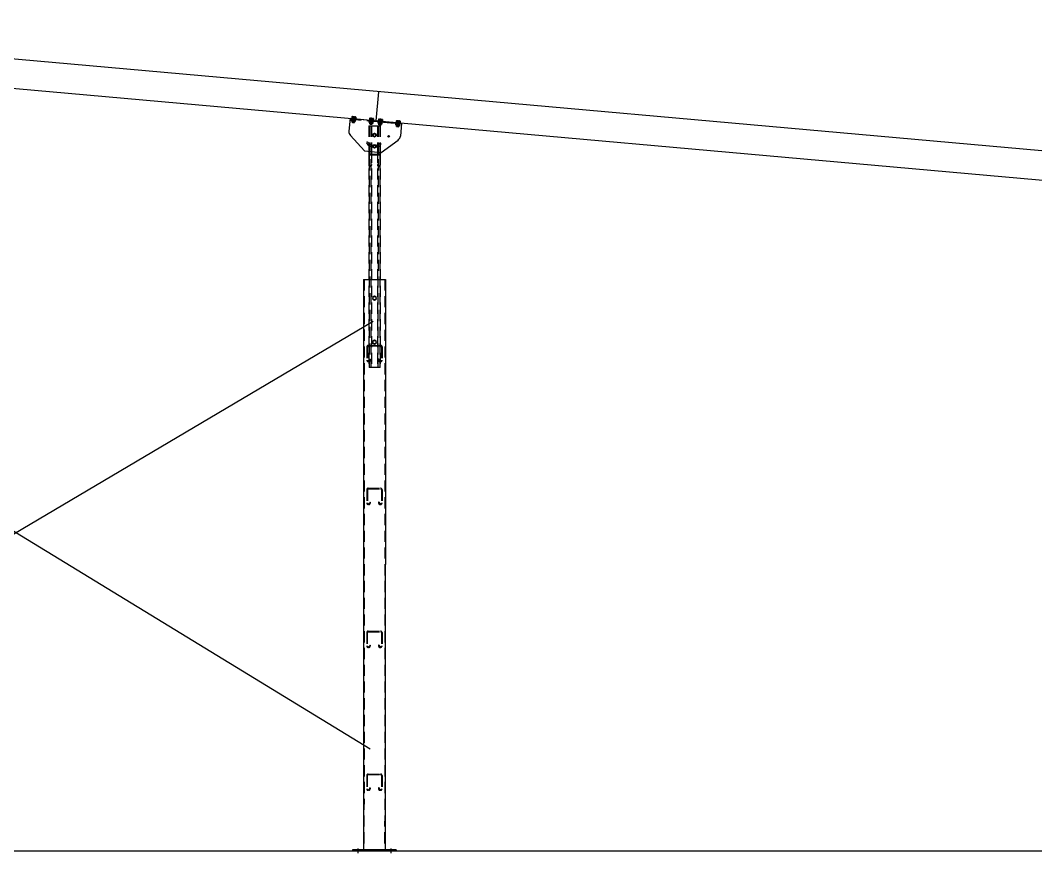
# Model space of a CAD drawing. Header units: millimetres. Extents: x -677815 to 406757, y -145898 to 39000.
# Drawn here: x 214218 to 218835, y -136423 to -132619 of the extents above; entities that cross this region are included whole.
import ezdxf

# ---------------------------------------------------------------- set-up
doc = ezdxf.new("R2010")
doc.units = ezdxf.units.MM
doc.header["$LTSCALE"] = 8
for name, pattern in [('Xref Conv Trash$0$AM_ISO02W050', [7.5, 6, -1.5]), ('Xref Conv Trash$0$CENTER', [7, 4, -1, 1, -1]), ('Xref Conv Trash$0$HIDDEN', [9.525, 6.35, -3.175])]:
    doc.linetypes.add(name, pattern=pattern)
doc.layers.add('Xref Conv Trash$0$B', color=4, linetype='Continuous')
doc.layers.add('Xref Conv Trash$0$Conv - Trash', color=1, linetype='Continuous', lineweight=25)
doc.layers.add('Xref Conv Trash$0$Hidden', color=9, linetype='Xref Conv Trash$0$AM_ISO02W050', lineweight=25)

# ---------------------------------------------------------------- blocks, each defined once
blk = doc.blocks.new('*U149')
blk.add_lwpolyline([(169.4, 9.4), (19397.5, 580.1), (19401.4, 448.2), (173.3, -122.5)], close=True)
blk = doc.blocks.new('*U190')
at = {"linetype": 'Continuous'}
for p, q in [((0, 0), (0, -59.2)), ((0, 0), (235, 0)), ((235, 0), (235, -59.2)), ((79.4, -141.4), (8.5, -78.2)), ((155.6, -141.4), (226.5, -78.2)), ((79.4, -141.4), (155.6, -141.4)), ((128.4, -724), (227.9, -714.8)), ((128.4, -724), (368.1, -3307.9)), ((227.9, -714.8), (467.6, -3298.7)), ((517.4, -3294), (318.3, -3312.5)), ((318.3, -3312.5), (318.7, -3317.5)), ((517.9, -3299), (318.7, -3317.5)), ((517.4, -3294), (517.9, -3299))]:
    blk.add_line(p, q, dxfattribs=at)
for p, q in [((6.9, 7.5), (6.9, 2)), ((6.9, 2), (25.4, 2)), ((9.2, 9), (11.5, 9)), ((11.5, 9), (11.5, 2)), ((11.5, 9), (20.8, 9)), ((20.8, 9), (20.8, 2)), ((20.8, 9), (23.1, 9)), ((25.4, 7.5), (25.4, 2)), ((88, 7.5), (88, 2)), ((88, 2), (106.5, 2)), ((90.3, 9), (92.6, 9)), ((92.6, 9), (92.6, 2)), ((92.6, 9), (101.8, 9)), ((101.8, 9), (101.8, 2)), ((101.8, 9), (104.2, 9)), ((106.5, 7.5), (106.5, 2)), ((128.5, 7.5), (128.5, 2)), ((128.5, 2), (147, 2)), ((130.8, 9), (133.2, 9)), ((133.2, 9), (133.2, 2)), ((133.2, 9), (142.4, 9)), ((142.4, 9), (142.4, 2)), ((142.4, 9), (144.7, 9)), ((147, 7.5), (147, 2)), ((209.6, 7.5), (209.6, 2)), ((209.6, 2), (228.1, 2)), ((211.9, 9), (214.2, 9)), ((214.2, 9), (214.2, 2)), ((214.2, 9), (223.5, 9)), ((223.5, 9), (223.5, 2)), ((223.5, 9), (225.8, 9)), ((228.1, 7.5), (228.1, 2)), ((121.5, -109.1), (115.5, -113.4)), ((115.5, -113.4), (116.2, -120.8)), ((116.2, -120.8), (122.9, -123.8)), ((128.2, -112.2), (121.5, -109.1)), ((122.9, -123.8), (128.9, -119.6)), ((128.9, -119.6), (128.2, -112.2))]:
    blk.add_line(p, q)
at = {"linetype": 'Xref Conv Trash$0$CENTER'}
for p, q in [((342.5, -3303.4), (344.5, -3324.9)), ((491.9, -3289.5), (493.9, -3311))]:
    blk.add_line(p, q, dxfattribs=at)
for points in [[(111.1, -69.4), (117.5, -73.1), (123.9, -69.4), (123.9, -62), (117.5, -58.3), (111.1, -62)], [(178.5, -809.5), (186.9, -813.3), (194.4, -808), (193.5, -798.8), (185.1, -794.9), (177.6, -800.3)], [(196.9, -1008.6), (205.3, -1012.5), (212.9, -1007.1), (212, -997.9), (203.6, -994.1), (196.1, -999.4)]]:
    blk.add_lwpolyline(points, close=True)
for centre, radius in [((117.5, -65.7), 8.4), ((117.5, -65.7), 6.4), ((122.2, -116.5), 8.4), ((122.2, -116.5), 6.4), ((186, -804.1), 8), ((204.5, -1003.3), 8)]:
    blk.add_circle(centre, radius)
at = {"linetype": 'Continuous'}
blk.add_circle((181.8, -65.7), 3.6, dxfattribs=at)
for centre, radius, start, end in [((9.2, 6.5), 2.53, 23.991, 156.009), ((16.1, 1.1), 7.86, 54.0166, 125.9834), ((23.1, 6.5), 2.53, 23.991, 156.009), ((90.3, 6.5), 2.53, 23.991, 156.009), ((97.2, 1.1), 7.86, 54.0166, 125.9834), ((104.2, 6.5), 2.53, 23.991, 156.009), ((130.8, 6.5), 2.53, 23.991, 156.009), ((137.8, 1.1), 7.86, 54.0166, 125.9834), ((144.7, 6.5), 2.53, 23.991, 156.009), ((211.9, 6.5), 2.53, 23.991, 156.009), ((218.8, 1.1), 7.86, 54.0166, 125.9834), ((225.8, 6.5), 2.53, 23.991, 156.009)]:
    blk.add_arc(centre, radius, start, end)
for centre, radius, start, end in [((25.4, -59.2), 25.4, 180, 228.2691), ((209.6, -59.2), 25.4, 311.7309, 0), ((88.7, -104.7), 4.4, 45, 225), ((116.3, -77.6), 43.1, 224.5473, 271.6144), ((117.5, -75.9), 36.4, 225, 270), ((117.5, -75.9), 36.4, 270, 315), ((118.7, -77.6), 43.1, 268.3856, 315.4527), ((146.3, -104.7), 4.4, 315, 135)]:
    blk.add_arc(centre, radius, start, end, dxfattribs=at)
at = {"layer": 'Xref Conv Trash$0$Hidden', "linetype": 'Xref Conv Trash$0$HIDDEN'}
for p, q in [((11.1, -17), (11.1, 2)), ((12.1, -18), (12.1, 2)), ((20.1, -18), (20.1, 2)), ((21.1, -17), (21.1, 2)), ((92.2, -17), (92.2, 2)), ((93.2, -18), (93.2, 2)), ((101.2, -18), (101.2, 2)), ((102.2, -17), (102.2, 2)), ((132.8, -17), (132.8, 2)), ((133.8, -18), (133.8, 2)), ((141.8, -18), (141.8, 2)), ((142.8, -17), (142.8, 2)), ((213.8, -17), (213.8, 2)), ((214.8, -18), (214.8, 2)), ((222.8, -18), (222.8, 2)), ((223.8, -17), (223.8, 2)), ((0, -3), (235, -3)), ((12.1, -18), (11.1, -17)), ((11.1, -17), (21.1, -17)), ((12.1, -18), (20.1, -18)), ((20.1, -18), (21.1, -17)), ((87.7, -25.6), (139.4, -20.8)), ((87.7, -25.6), (100.7, -165.8)), ((89.7, -25.4), (191.3, -1120.7)), ((92.2, -17), (102.2, -17)), ((93.2, -18), (92.2, -17)), ((93.2, -18), (101.2, -18)), ((97.6, -24.7), (199.2, -1120)), ((99.6, -24.5), (112.6, -164.6)), ((101.2, -18), (102.2, -17)), ((127.5, -21.9), (140.5, -162.1)), ((129.5, -21.7), (231.1, -1117)), ((132.8, -17), (142.8, -17)), ((133.8, -18), (132.8, -17)), ((133.8, -18), (141.8, -18)), ((137.5, -21), (239.1, -1116.3)), ((139.4, -20.8), (152.4, -161)), ((141.8, -18), (142.8, -17)), ((213.8, -17), (223.8, -17)), ((214.8, -18), (213.8, -17)), ((214.8, -18), (222.8, -18)), ((222.8, -18), (223.8, -17)), ((98.6, -143.5), (189.3, -1120.9)), ((100.1, -160), (104.3, -204.8)), ((102.1, -159.8), (106.3, -204.6)), ((104.7, -154.6), (146.5, -150.7)), ((104.8, -156.6), (146.7, -152.7)), ((110.6, -142.4), (201.2, -1119.8)), ((138.4, -139.8), (229.1, -1117.2)), ((149.9, -155.4), (154.1, -200.2)), ((150.4, -138.7), (241.1, -1116.1)), ((151.9, -155.2), (156.1, -200)), ((109.5, -207.3), (111.5, -207.2)), ((111.7, -209.2), (109.7, -209.3)), ((114, -200.9), (116, -200.7)), ((114, -200.9), (114.3, -203.9)), ((116, -200.7), (116.2, -203.7)), ((143.8, -198.1), (145.8, -198)), ((145.8, -198), (143.8, -198.1)), ((143.8, -198.1), (144.1, -201.1)), ((145.8, -198), (146.1, -200.9)), ((145.8, -198), (146.1, -200.9)), ((151.4, -203.5), (149.4, -203.7)), ((149.6, -205.6), (151.6, -205.5)), ((131.3, -723.7), (371, -3307.6)), ((224.9, -715), (464.6, -3298.9)), ((177.8, -1020.7), (233.9, -1015.5)), ((171.8, -1028), (177.3, -1088)), ((174.4, -1027.7), (180, -1087.8)), ((178.1, -1023.4), (234.1, -1018.2)), ((238.5, -1021.8), (244.1, -1081.8)), ((241.2, -1021.5), (246.7, -1081.6)), ((184.4, -1091.4), (187.1, -1091.2)), ((187.3, -1093.8), (184.6, -1094.1)), ((190.3, -1082.8), (193, -1082.5)), ((190.3, -1082.8), (190.7, -1086.8)), ((193, -1082.5), (193.4, -1086.5)), ((233, -1078.8), (230.3, -1079.1)), ((230.3, -1079.1), (233, -1078.8)), ((230.3, -1079.1), (230.7, -1083.1)), ((233, -1078.8), (233.4, -1082.8)), ((233, -1078.8), (233.4, -1082.8)), ((240.4, -1086.2), (237.8, -1086.5)), ((238, -1089.1), (240.7, -1088.9)), ((241.1, -1116.1), (189.3, -1120.9)), ((231.8, -1675.2), (237.4, -1735.2)), ((234.5, -1675), (240.1, -1735)), ((237.9, -1667.9), (293.9, -1662.7)), ((238.1, -1670.6), (294.2, -1665.4)), ((298.5, -1669), (304.1, -1729.1)), ((301.2, -1668.8), (306.8, -1728.8)), ((244.4, -1738.6), (247.1, -1738.4)), ((247.3, -1741), (244.7, -1741.3)), ((250.4, -1730), (253, -1729.8)), ((250.4, -1730), (250.7, -1734)), ((253, -1729.8), (253.4, -1733.8)), ((293.1, -1726), (290.4, -1726.3)), ((290.4, -1726.3), (293.1, -1726)), ((290.4, -1726.3), (290.8, -1730.3)), ((293.1, -1726), (293.4, -1730)), ((293.1, -1726), (293.4, -1730)), ((300.5, -1733.4), (297.8, -1733.7)), ((298.1, -1736.3), (300.7, -1736.1)), ((291.9, -2322.4), (297.4, -2382.5)), ((294.5, -2322.2), (300.1, -2382.2)), ((297.9, -2315.1), (354, -2309.9)), ((298.2, -2317.8), (354.2, -2312.6)), ((358.6, -2316.2), (364.1, -2376.3)), ((361.2, -2316), (366.8, -2376)), ((304.5, -2385.8), (307.1, -2385.6)), ((307.4, -2388.3), (304.7, -2388.5)), ((310.4, -2377.2), (313.1, -2377)), ((310.4, -2377.2), (310.8, -2381.2)), ((313.1, -2377), (313.4, -2381)), ((353.1, -2373.3), (350.4, -2373.5)), ((350.4, -2373.5), (353.1, -2373.3)), ((350.4, -2373.5), (350.8, -2377.5)), ((353.1, -2373.3), (353.5, -2377.3)), ((353.1, -2373.3), (353.5, -2377.3)), ((360.5, -2380.6), (357.8, -2380.9)), ((358.1, -2383.6), (360.8, -2383.3)), ((351.9, -2969.6), (357.5, -3029.7)), ((354.6, -2969.4), (360.1, -3029.4)), ((358, -2962.4), (414, -2957.2)), ((358.2, -2965), (414.2, -2959.8)), ((418.6, -2963.5), (424.2, -3023.5)), ((421.3, -2963.2), (426.9, -3023.2)), ((364.5, -3033.1), (367.2, -3032.8)), ((367.4, -3035.5), (364.8, -3035.7)), ((370.4, -3024.4), (373.1, -3024.2)), ((370.4, -3024.4), (370.8, -3028.4)), ((373.1, -3024.2), (373.5, -3028.2)), ((410.5, -3020.7), (413.1, -3020.5)), ((413.1, -3020.5), (410.5, -3020.7)), ((410.5, -3020.7), (410.8, -3024.7)), ((413.1, -3020.5), (413.5, -3024.5)), ((413.1, -3020.5), (413.5, -3024.5)), ((420.6, -3027.9), (417.9, -3028.1)), ((418.1, -3030.8), (420.8, -3030.5))]:
    blk.add_line(p, q, dxfattribs=at)
at = {"layer": 'Xref Conv Trash$0$Hidden', "linetype": 'Xref Conv Trash$0$CENTER'}
for p, q in [((16.1, 10.6), (16.1, -9.3)), ((97.2, -8.6), (97.2, 11.3)), ((97.2, 10.6), (97.2, -9.3)), ((137.8, -8.6), (137.8, 11.3)), ((218.8, -8.6), (218.8, 11.3))]:
    blk.add_line(p, q, dxfattribs=at)
at = {"layer": 'Xref Conv Trash$0$Hidden'}
for p, q in [((16.1, 8.6), (16.1, -11.3)), ((97.2, 8.6), (97.2, -11.3)), ((137.8, 8.6), (137.8, -11.3)), ((218.8, 8.6), (218.8, -11.3))]:
    blk.add_line(p, q, dxfattribs=at)
for points in [[(6.9, -5), (4.9, -3)], [(27.4, -3), (4.9, -3)], [(25.4, -5), (6.9, -5)], [(6.9, -10.5), (6.9, -5)], [(23.1, -12), (20.8, -12), (11.5, -12), (9.2, -12)], [(11.5, -12), (11.5, -5)], [(20.8, -12), (20.8, -5)], [(27.4, -3), (25.4, -5)], [(25.4, -10.5), (25.4, -5)], [(88, -5), (86, -3)], [(108.5, -3), (86, -3)], [(106.5, -5), (88, -5)], [(88, -10.5), (88, -5)], [(104.2, -12), (101.8, -12), (92.6, -12), (90.3, -12)], [(92.6, -12), (92.6, -5)], [(101.8, -12), (101.8, -5)], [(108.5, -3), (106.5, -5)], [(106.5, -10.5), (106.5, -5)], [(128.5, -5), (126.5, -3)], [(149, -3), (126.5, -3)], [(147, -5), (128.5, -5)], [(128.5, -10.5), (128.5, -5)], [(144.7, -12), (142.4, -12), (133.2, -12), (130.8, -12)], [(133.2, -12), (133.2, -5)], [(142.4, -12), (142.4, -5)], [(149, -3), (147, -5)], [(147, -10.5), (147, -5)], [(209.6, -5), (207.6, -3)], [(230.1, -3), (207.6, -3)], [(228.1, -5), (209.6, -5)], [(209.6, -10.5), (209.6, -5)], [(225.8, -12), (223.5, -12), (214.2, -12), (211.9, -12)], [(214.2, -12), (214.2, -5)], [(223.5, -12), (223.5, -5)], [(230.1, -3), (228.1, -5)], [(228.1, -10.5), (228.1, -5)]]:
    blk.add_lwpolyline(points, dxfattribs=at)
for centre, radius, start, end in [((9.2, -9.5), 2.53, 203.991, 336.009), ((16.1, -4.1), 7.86, 234.0166, 305.9834), ((23.1, -9.5), 2.53, 203.991, 336.009), ((90.3, -9.5), 2.53, 203.991, 336.009), ((97.2, -4.1), 7.86, 234.0166, 305.9834), ((104.2, -9.5), 2.53, 203.991, 336.009), ((130.8, -9.5), 2.53, 203.991, 336.009), ((137.8, -4.1), 7.86, 234.0166, 305.9834), ((144.7, -9.5), 2.53, 203.991, 336.009), ((211.9, -9.5), 2.53, 203.991, 336.009), ((218.8, -4.1), 7.86, 234.0166, 305.9834), ((225.8, -9.5), 2.53, 203.991, 336.009)]:
    blk.add_arc(centre, radius, start, end, dxfattribs=at)
at = {"layer": 'Xref Conv Trash$0$Hidden', "linetype": 'Xref Conv Trash$0$HIDDEN'}
for centre, radius, start, end in [((105.1, -159.6), 5, 95.3, 185.3), ((105.1, -159.6), 3, 95.3, 185.3), ((146.9, -155.7), 5, 5.3, 95.3), ((146.9, -155.7), 3, 5.3, 95.3), ((109.3, -204.4), 5, 185.3, 275.3), ((109.3, -204.4), 5, 185.3, 275.3), ((109.3, -204.4), 3, 185.3, 275.3), ((111.3, -204.2), 3, 275.3, 5.3), ((111.3, -204.2), 5, 275.3, 5.3), ((149.1, -200.7), 5, 185.3, 275.3), ((149.1, -200.7), 3, 185.3, 275.3), ((151.1, -200.5), 3, 275.3, 5.3), ((151.1, -200.5), 5, 275.3, 5.3), ((234.5, -1022.2), 6.7, 5.3, 95.3), ((178.4, -1027.4), 6.7, 95.3, 185.3), ((178.4, -1027.4), 4.02, 95.3, 185.3), ((234.5, -1022.2), 4.02, 5.3, 95.3), ((184, -1087.4), 6.7, 185.3, 275.3), ((184, -1087.4), 6.7, 185.3, 275.3), ((184, -1087.4), 4.02, 185.3, 275.3), ((186.7, -1087.2), 4.02, 275.3, 5.3), ((186.7, -1087.2), 6.7, 275.3, 5.3), ((237.4, -1082.5), 6.7, 185.3, 275.3), ((237.4, -1082.5), 4.02, 185.3, 275.3), ((240.1, -1082.2), 4.02, 275.3, 5.3), ((240.1, -1082.2), 6.7, 275.3, 5.3), ((238.5, -1674.6), 6.7, 95.3, 185.3), ((238.5, -1674.6), 4.02, 95.3, 185.3), ((294.5, -1669.4), 6.7, 5.3, 95.3), ((294.5, -1669.4), 4.02, 5.3, 95.3), ((244.1, -1734.6), 6.7, 185.3, 275.3), ((244.1, -1734.6), 6.7, 185.3, 275.3), ((244.1, -1734.6), 4.02, 185.3, 275.3), ((246.7, -1734.4), 4.02, 275.3, 5.3), ((246.7, -1734.4), 6.7, 275.3, 5.3), ((297.4, -1729.7), 6.7, 185.3, 275.3), ((297.4, -1729.7), 4.02, 185.3, 275.3), ((300.1, -1729.4), 4.02, 275.3, 5.3), ((300.1, -1729.4), 6.7, 275.3, 5.3), ((298.5, -2321.8), 6.7, 95.3, 185.3), ((298.5, -2321.8), 4.02, 95.3, 185.3), ((354.6, -2316.6), 6.7, 5.3, 95.3), ((354.6, -2316.6), 4.02, 5.3, 95.3), ((304.1, -2381.8), 6.7, 185.3, 275.3), ((304.1, -2381.8), 6.7, 185.3, 275.3), ((304.1, -2381.8), 4.02, 185.3, 275.3), ((306.8, -2381.6), 4.02, 275.3, 5.3), ((306.8, -2381.6), 6.7, 275.3, 5.3), ((357.5, -2376.9), 6.7, 185.3, 275.3), ((357.5, -2376.9), 4.02, 185.3, 275.3), ((360.1, -2376.6), 4.02, 275.3, 5.3), ((360.1, -2376.6), 6.7, 275.3, 5.3), ((358.6, -2969), 6.7, 95.3, 185.3), ((358.6, -2969), 4.02, 95.3, 185.3), ((414.6, -2963.8), 6.7, 5.3, 95.3), ((414.6, -2963.8), 4.02, 5.3, 95.3), ((364.1, -3029.1), 6.7, 185.3, 275.3), ((364.1, -3029.1), 6.7, 185.3, 275.3), ((364.1, -3029.1), 4.02, 185.3, 275.3), ((366.8, -3028.8), 4.02, 275.3, 5.3), ((366.8, -3028.8), 6.7, 275.3, 5.3), ((417.5, -3024.1), 6.7, 185.3, 275.3), ((417.5, -3024.1), 4.02, 185.3, 275.3), ((420.2, -3023.9), 4.02, 275.3, 5.3), ((420.2, -3023.9), 6.7, 275.3, 5.3)]:
    blk.add_arc(centre, radius, start, end, dxfattribs=at)
blk = doc.blocks.new('Xref Conv Trash')
at = {"layer": 'Xref Conv Trash$0$B'}
blk.add_line((235154.5, -136397.6), (209599.7, -136397.6), dxfattribs=at)
at = {"layer": 'Xref Conv Trash$0$Conv - Trash'}
for p, q in [((215846.4, -132944.2), (215834.6, -133075.7)), ((215808.3, -135934.8), (212584.3, -133964)), ((212570.2, -135911.3), (215822.4, -133987.5))]:
    blk.add_line(p, q, dxfattribs=at)
at = {"layer": 'Xref Conv Trash$0$Conv - Trash', "xscale": -1, "rotation": 356.5996924065518}
blk.add_blockref('*U149', (231532.2, -134348.6), dxfattribs=at)
at = {"layer": 'Xref Conv Trash$0$Conv - Trash', "rotation": 354.6854270754097}
blk.add_blockref('*U190', (215717.6, -133064.8), dxfattribs=at)

msp = doc.modelspace()

# ---------------------------------------------------------------- block references
msp.add_blockref('Xref Conv Trash', (0, 0))

doc.saveas('drawing.dxf')
